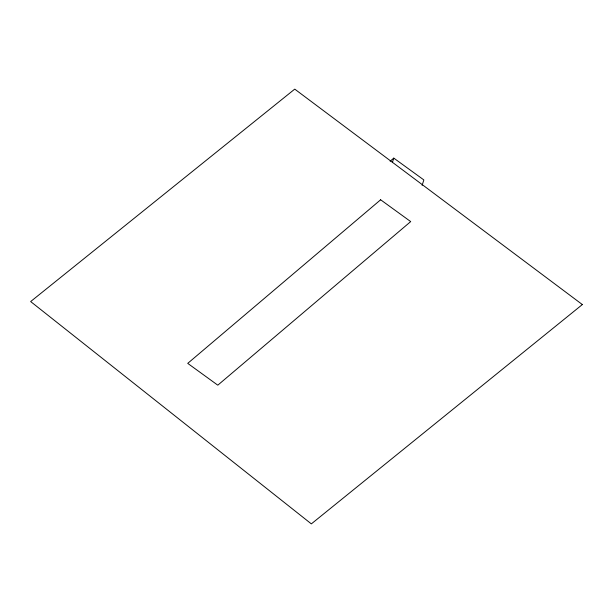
<?xml version="1.0" encoding="UTF-8"?>
<svg xmlns="http://www.w3.org/2000/svg" width="613" height="613" viewBox="0 0 613 613"><rect width="100%" height="100%" fill="white"/><g stroke="black" fill="none" stroke-linecap="round" stroke-linejoin="round"><path stroke-width="0.92" d="M392.343 162.644L393.776 158.116L423.844 179.923L422.127 185.356M390.136 161.204L393.776 158.116M380.635 199.784L187.731 363.371L217.799 385.179L410.702 221.592L380.635 199.784M582.35 304.561L311.343 523.877L30.65 301.558L294.746 89.123L582.35 304.561"/></g></svg>
